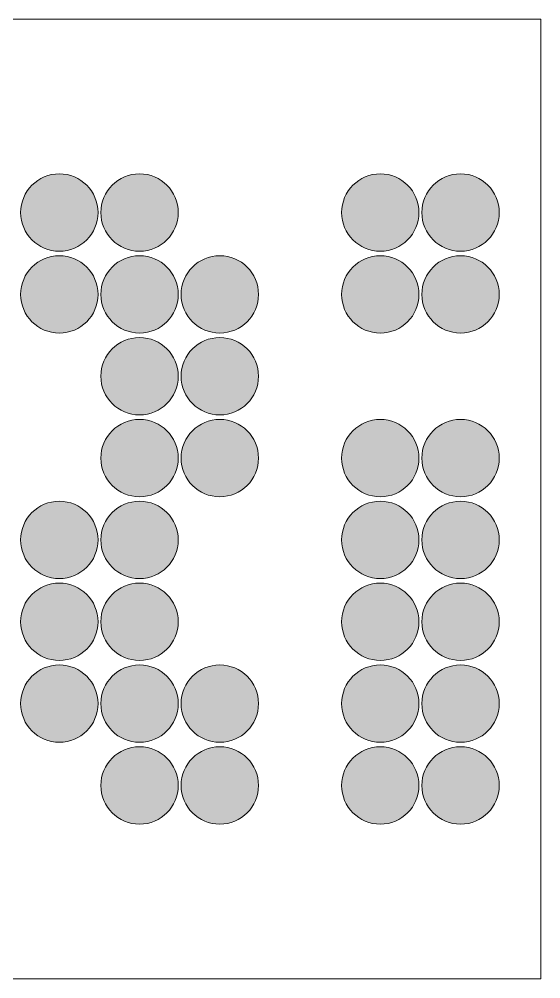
# Model space of a CAD drawing. Header units: inches. Extents: x 36 to 176, y 106 to 173.
# Drawn here: x 139.2 to 175.6, y 106.2 to 173.2 of the extents above; entities that cross this region are included whole.
import ezdxf

# ---------------------------------------------------------------- set-up
doc = ezdxf.new("R2010")
doc.units = ezdxf.units.IN
doc.header["$MEASUREMENT"] = 0
doc.layers.add('CUT', color=7, linetype='Continuous')
doc.layers.add('ENGRAVE', color=7, linetype='Continuous')

# ---------------------------------------------------------------- blocks, each defined once
blk = doc.blocks.new('block 2')
at = {"layer": 'CUT', "color": 7, "lineweight": 5, "true_color": 0xffffff}
blk.add_lwpolyline([(175.65, 173.2), (35.65, 173.2), (35.65, 106.2), (175.65, 106.2), (175.65, 173.2)], dxfattribs=at)
blk = doc.blocks.new('block 6')
at = {"layer": 'ENGRAVE', "true_color": 0xff0000}
h = blk.add_hatch(color=1, dxfattribs=at)
h.dxf.hatch_style = 2
edge = h.paths.add_edge_path()
edge.add_spline(control_points=[(144.95, 131.129), (144.95, 129.637), (146.159, 128.429), (147.65, 128.429), (149.141, 128.429), (150.35, 129.637), (150.35, 131.129), (150.35, 132.62), (149.141, 133.829), (147.65, 133.829), (146.159, 133.829), (144.95, 132.62), (144.95, 131.129), (144.95, 131.129), (144.95, 131.129), (144.95, 131.129)], knot_values=[0, 0, 0, 0, 1, 1, 1, 2, 2, 2, 3, 3, 3, 4, 4, 4, 5, 5, 5, 5], degree=3, periodic=1)
at = {"layer": 'ENGRAVE', "color": 7, "lineweight": 5, "true_color": 0xffffff}
blk.add_open_spline([(144.95, 131.129), (144.95, 129.637), (146.159, 128.429), (147.65, 128.429), (149.141, 128.429), (150.35, 129.637), (150.35, 131.129), (150.35, 132.62), (149.141, 133.829), (147.65, 133.829), (146.159, 133.829), (144.95, 132.62), (144.95, 131.129), (144.95, 131.129), (144.95, 131.129), (144.95, 131.129)], degree=3, knots=[0, 0, 0, 0, 1, 1, 1, 2, 2, 2, 3, 3, 3, 4, 4, 4, 5, 5, 5, 5], dxfattribs=at)
blk = doc.blocks.new('block 8')
at = {"layer": 'ENGRAVE', "true_color": 0xff0000}
h = blk.add_hatch(color=1, dxfattribs=at)
h.dxf.hatch_style = 2
edge = h.paths.add_edge_path()
edge.add_spline(control_points=[(161.75, 125.414), (161.75, 123.923), (162.959, 122.714), (164.45, 122.714), (165.941, 122.714), (167.15, 123.923), (167.15, 125.414), (167.15, 126.905), (165.941, 128.114), (164.45, 128.114), (162.959, 128.114), (161.75, 126.905), (161.75, 125.414), (161.75, 125.414), (161.75, 125.414), (161.75, 125.414)], knot_values=[0, 0, 0, 0, 1, 1, 1, 2, 2, 2, 3, 3, 3, 4, 4, 4, 5, 5, 5, 5], degree=3, periodic=1)
at = {"layer": 'ENGRAVE', "color": 7, "lineweight": 5, "true_color": 0xffffff}
blk.add_open_spline([(161.75, 125.414), (161.75, 123.923), (162.959, 122.714), (164.45, 122.714), (165.941, 122.714), (167.15, 123.923), (167.15, 125.414), (167.15, 126.905), (165.941, 128.114), (164.45, 128.114), (162.959, 128.114), (161.75, 126.905), (161.75, 125.414), (161.75, 125.414), (161.75, 125.414), (161.75, 125.414)], degree=3, knots=[0, 0, 0, 0, 1, 1, 1, 2, 2, 2, 3, 3, 3, 4, 4, 4, 5, 5, 5, 5], dxfattribs=at)
blk = doc.blocks.new('block 9')
at = {"layer": 'ENGRAVE', "true_color": 0xff0000}
h = blk.add_hatch(color=1, dxfattribs=at)
h.dxf.hatch_style = 2
edge = h.paths.add_edge_path()
edge.add_spline(control_points=[(139.35, 136.843), (139.35, 135.352), (140.559, 134.143), (142.05, 134.143), (143.541, 134.143), (144.75, 135.352), (144.75, 136.843), (144.75, 138.334), (143.541, 139.543), (142.05, 139.543), (140.559, 139.543), (139.35, 138.334), (139.35, 136.843), (139.35, 136.843), (139.35, 136.843), (139.35, 136.843)], knot_values=[0, 0, 0, 0, 1, 1, 1, 2, 2, 2, 3, 3, 3, 4, 4, 4, 5, 5, 5, 5], degree=3, periodic=1)
at = {"layer": 'ENGRAVE', "color": 7, "lineweight": 5, "true_color": 0xffffff}
blk.add_open_spline([(139.35, 136.843), (139.35, 135.352), (140.559, 134.143), (142.05, 134.143), (143.541, 134.143), (144.75, 135.352), (144.75, 136.843), (144.75, 138.334), (143.541, 139.543), (142.05, 139.543), (140.559, 139.543), (139.35, 138.334), (139.35, 136.843), (139.35, 136.843), (139.35, 136.843), (139.35, 136.843)], degree=3, knots=[0, 0, 0, 0, 1, 1, 1, 2, 2, 2, 3, 3, 3, 4, 4, 4, 5, 5, 5, 5], dxfattribs=at)
blk = doc.blocks.new('block 10')
at = {"layer": 'ENGRAVE', "true_color": 0xff0000}
h = blk.add_hatch(color=1, dxfattribs=at)
h.dxf.hatch_style = 2
edge = h.paths.add_edge_path()
edge.add_spline(control_points=[(150.55, 119.7), (150.55, 118.209), (151.759, 117), (153.25, 117), (154.741, 117), (155.95, 118.209), (155.95, 119.7), (155.95, 121.191), (154.741, 122.4), (153.25, 122.4), (151.759, 122.4), (150.55, 121.191), (150.55, 119.7), (150.55, 119.7), (150.55, 119.7), (150.55, 119.7)], knot_values=[0, 0, 0, 0, 1, 1, 1, 2, 2, 2, 3, 3, 3, 4, 4, 4, 5, 5, 5, 5], degree=3, periodic=1)
at = {"layer": 'ENGRAVE', "color": 7, "lineweight": 5, "true_color": 0xffffff}
blk.add_open_spline([(150.55, 119.7), (150.55, 118.209), (151.759, 117), (153.25, 117), (154.741, 117), (155.95, 118.209), (155.95, 119.7), (155.95, 121.191), (154.741, 122.4), (153.25, 122.4), (151.759, 122.4), (150.55, 121.191), (150.55, 119.7), (150.55, 119.7), (150.55, 119.7), (150.55, 119.7)], degree=3, knots=[0, 0, 0, 0, 1, 1, 1, 2, 2, 2, 3, 3, 3, 4, 4, 4, 5, 5, 5, 5], dxfattribs=at)
blk = doc.blocks.new('block 11')
at = {"layer": 'ENGRAVE', "true_color": 0xff0000}
h = blk.add_hatch(color=1, dxfattribs=at)
h.dxf.hatch_style = 2
edge = h.paths.add_edge_path()
edge.add_spline(control_points=[(167.35, 136.843), (167.35, 135.352), (168.559, 134.143), (170.05, 134.143), (171.541, 134.143), (172.75, 135.352), (172.75, 136.843), (172.75, 138.334), (171.541, 139.543), (170.05, 139.543), (168.559, 139.543), (167.35, 138.334), (167.35, 136.843), (167.35, 136.843), (167.35, 136.843), (167.35, 136.843)], knot_values=[0, 0, 0, 0, 1, 1, 1, 2, 2, 2, 3, 3, 3, 4, 4, 4, 5, 5, 5, 5], degree=3, periodic=1)
at = {"layer": 'ENGRAVE', "color": 7, "lineweight": 5, "true_color": 0xffffff}
blk.add_open_spline([(167.35, 136.843), (167.35, 135.352), (168.559, 134.143), (170.05, 134.143), (171.541, 134.143), (172.75, 135.352), (172.75, 136.843), (172.75, 138.334), (171.541, 139.543), (170.05, 139.543), (168.559, 139.543), (167.35, 138.334), (167.35, 136.843), (167.35, 136.843), (167.35, 136.843), (167.35, 136.843)], degree=3, knots=[0, 0, 0, 0, 1, 1, 1, 2, 2, 2, 3, 3, 3, 4, 4, 4, 5, 5, 5, 5], dxfattribs=at)
blk = doc.blocks.new('block 13')
at = {"layer": 'ENGRAVE', "true_color": 0xff0000}
h = blk.add_hatch(color=1, dxfattribs=at)
h.dxf.hatch_style = 2
edge = h.paths.add_edge_path()
edge.add_spline(control_points=[(139.35, 153.986), (139.35, 152.495), (140.559, 151.286), (142.05, 151.286), (143.541, 151.286), (144.75, 152.495), (144.75, 153.986), (144.75, 155.477), (143.541, 156.686), (142.05, 156.686), (140.559, 156.686), (139.35, 155.477), (139.35, 153.986), (139.35, 153.986), (139.35, 153.986), (139.35, 153.986)], knot_values=[0, 0, 0, 0, 1, 1, 1, 2, 2, 2, 3, 3, 3, 4, 4, 4, 5, 5, 5, 5], degree=3, periodic=1)
at = {"layer": 'ENGRAVE', "color": 7, "lineweight": 5, "true_color": 0xffffff}
blk.add_open_spline([(139.35, 153.986), (139.35, 152.495), (140.559, 151.286), (142.05, 151.286), (143.541, 151.286), (144.75, 152.495), (144.75, 153.986), (144.75, 155.477), (143.541, 156.686), (142.05, 156.686), (140.559, 156.686), (139.35, 155.477), (139.35, 153.986), (139.35, 153.986), (139.35, 153.986), (139.35, 153.986)], degree=3, knots=[0, 0, 0, 0, 1, 1, 1, 2, 2, 2, 3, 3, 3, 4, 4, 4, 5, 5, 5, 5], dxfattribs=at)
blk = doc.blocks.new('block 14')
at = {"layer": 'ENGRAVE', "true_color": 0xff0000}
h = blk.add_hatch(color=1, dxfattribs=at)
h.dxf.hatch_style = 2
edge = h.paths.add_edge_path()
edge.add_spline(control_points=[(167.35, 153.986), (167.35, 152.495), (168.559, 151.286), (170.05, 151.286), (171.541, 151.286), (172.75, 152.495), (172.75, 153.986), (172.75, 155.477), (171.541, 156.686), (170.05, 156.686), (168.559, 156.686), (167.35, 155.477), (167.35, 153.986), (167.35, 153.986), (167.35, 153.986), (167.35, 153.986)], knot_values=[0, 0, 0, 0, 1, 1, 1, 2, 2, 2, 3, 3, 3, 4, 4, 4, 5, 5, 5, 5], degree=3, periodic=1)
at = {"layer": 'ENGRAVE', "color": 7, "lineweight": 5, "true_color": 0xffffff}
blk.add_open_spline([(167.35, 153.986), (167.35, 152.495), (168.559, 151.286), (170.05, 151.286), (171.541, 151.286), (172.75, 152.495), (172.75, 153.986), (172.75, 155.477), (171.541, 156.686), (170.05, 156.686), (168.559, 156.686), (167.35, 155.477), (167.35, 153.986), (167.35, 153.986), (167.35, 153.986), (167.35, 153.986)], degree=3, knots=[0, 0, 0, 0, 1, 1, 1, 2, 2, 2, 3, 3, 3, 4, 4, 4, 5, 5, 5, 5], dxfattribs=at)
blk = doc.blocks.new('block 15')
at = {"layer": 'ENGRAVE', "true_color": 0xff0000}
h = blk.add_hatch(color=1, dxfattribs=at)
h.dxf.hatch_style = 2
edge = h.paths.add_edge_path()
edge.add_spline(control_points=[(139.35, 159.7), (139.35, 158.209), (140.559, 157), (142.05, 157), (143.541, 157), (144.75, 158.209), (144.75, 159.7), (144.75, 161.191), (143.541, 162.4), (142.05, 162.4), (140.559, 162.4), (139.35, 161.191), (139.35, 159.7), (139.35, 159.7), (139.35, 159.7), (139.35, 159.7)], knot_values=[0, 0, 0, 0, 1, 1, 1, 2, 2, 2, 3, 3, 3, 4, 4, 4, 5, 5, 5, 5], degree=3, periodic=1)
at = {"layer": 'ENGRAVE', "color": 7, "lineweight": 5, "true_color": 0xffffff}
blk.add_open_spline([(139.35, 159.7), (139.35, 158.209), (140.559, 157), (142.05, 157), (143.541, 157), (144.75, 158.209), (144.75, 159.7), (144.75, 161.191), (143.541, 162.4), (142.05, 162.4), (140.559, 162.4), (139.35, 161.191), (139.35, 159.7), (139.35, 159.7), (139.35, 159.7), (139.35, 159.7)], degree=3, knots=[0, 0, 0, 0, 1, 1, 1, 2, 2, 2, 3, 3, 3, 4, 4, 4, 5, 5, 5, 5], dxfattribs=at)
blk = doc.blocks.new('block 50')
at = {"layer": 'ENGRAVE', "true_color": 0xff0000}
h = blk.add_hatch(color=1, dxfattribs=at)
h.dxf.hatch_style = 2
edge = h.paths.add_edge_path()
edge.add_spline(control_points=[(144.95, 159.7), (144.95, 158.209), (146.159, 157), (147.65, 157), (149.141, 157), (150.35, 158.209), (150.35, 159.7), (150.35, 161.191), (149.141, 162.4), (147.65, 162.4), (146.159, 162.4), (144.95, 161.191), (144.95, 159.7), (144.95, 159.7), (144.95, 159.7), (144.95, 159.7)], knot_values=[0, 0, 0, 0, 1, 1, 1, 2, 2, 2, 3, 3, 3, 4, 4, 4, 5, 5, 5, 5], degree=3, periodic=1)
at = {"layer": 'ENGRAVE', "color": 7, "lineweight": 5, "true_color": 0xffffff}
blk.add_open_spline([(144.95, 159.7), (144.95, 158.209), (146.159, 157), (147.65, 157), (149.141, 157), (150.35, 158.209), (150.35, 159.7), (150.35, 161.191), (149.141, 162.4), (147.65, 162.4), (146.159, 162.4), (144.95, 161.191), (144.95, 159.7), (144.95, 159.7), (144.95, 159.7), (144.95, 159.7)], degree=3, knots=[0, 0, 0, 0, 1, 1, 1, 2, 2, 2, 3, 3, 3, 4, 4, 4, 5, 5, 5, 5], dxfattribs=at)
blk = doc.blocks.new('block 51')
at = {"layer": 'ENGRAVE', "true_color": 0xff0000}
h = blk.add_hatch(color=1, dxfattribs=at)
h.dxf.hatch_style = 2
edge = h.paths.add_edge_path()
edge.add_spline(control_points=[(161.75, 153.986), (161.75, 152.495), (162.959, 151.286), (164.45, 151.286), (165.941, 151.286), (167.15, 152.495), (167.15, 153.986), (167.15, 155.477), (165.941, 156.686), (164.45, 156.686), (162.959, 156.686), (161.75, 155.477), (161.75, 153.986), (161.75, 153.986), (161.75, 153.986), (161.75, 153.986)], knot_values=[0, 0, 0, 0, 1, 1, 1, 2, 2, 2, 3, 3, 3, 4, 4, 4, 5, 5, 5, 5], degree=3, periodic=1)
at = {"layer": 'ENGRAVE', "color": 7, "lineweight": 5, "true_color": 0xffffff}
blk.add_open_spline([(161.75, 153.986), (161.75, 152.495), (162.959, 151.286), (164.45, 151.286), (165.941, 151.286), (167.15, 152.495), (167.15, 153.986), (167.15, 155.477), (165.941, 156.686), (164.45, 156.686), (162.959, 156.686), (161.75, 155.477), (161.75, 153.986), (161.75, 153.986), (161.75, 153.986), (161.75, 153.986)], degree=3, knots=[0, 0, 0, 0, 1, 1, 1, 2, 2, 2, 3, 3, 3, 4, 4, 4, 5, 5, 5, 5], dxfattribs=at)
blk = doc.blocks.new('block 53')
at = {"layer": 'ENGRAVE', "true_color": 0xff0000}
h = blk.add_hatch(color=1, dxfattribs=at)
h.dxf.hatch_style = 2
edge = h.paths.add_edge_path()
edge.add_spline(control_points=[(144.95, 142.557), (144.95, 141.066), (146.159, 139.857), (147.65, 139.857), (149.141, 139.857), (150.35, 141.066), (150.35, 142.557), (150.35, 144.048), (149.141, 145.257), (147.65, 145.257), (146.159, 145.257), (144.95, 144.048), (144.95, 142.557), (144.95, 142.557), (144.95, 142.557), (144.95, 142.557)], knot_values=[0, 0, 0, 0, 1, 1, 1, 2, 2, 2, 3, 3, 3, 4, 4, 4, 5, 5, 5, 5], degree=3, periodic=1)
at = {"layer": 'ENGRAVE', "color": 7, "lineweight": 5, "true_color": 0xffffff}
blk.add_open_spline([(144.95, 142.557), (144.95, 141.066), (146.159, 139.857), (147.65, 139.857), (149.141, 139.857), (150.35, 141.066), (150.35, 142.557), (150.35, 144.048), (149.141, 145.257), (147.65, 145.257), (146.159, 145.257), (144.95, 144.048), (144.95, 142.557), (144.95, 142.557), (144.95, 142.557), (144.95, 142.557)], degree=3, knots=[0, 0, 0, 0, 1, 1, 1, 2, 2, 2, 3, 3, 3, 4, 4, 4, 5, 5, 5, 5], dxfattribs=at)
blk = doc.blocks.new('block 54')
at = {"layer": 'ENGRAVE', "true_color": 0xff0000}
h = blk.add_hatch(color=1, dxfattribs=at)
h.dxf.hatch_style = 2
edge = h.paths.add_edge_path()
edge.add_spline(control_points=[(167.35, 131.129), (167.35, 129.637), (168.559, 128.429), (170.05, 128.429), (171.541, 128.429), (172.75, 129.637), (172.75, 131.129), (172.75, 132.62), (171.541, 133.829), (170.05, 133.829), (168.559, 133.829), (167.35, 132.62), (167.35, 131.129), (167.35, 131.129), (167.35, 131.129), (167.35, 131.129)], knot_values=[0, 0, 0, 0, 1, 1, 1, 2, 2, 2, 3, 3, 3, 4, 4, 4, 5, 5, 5, 5], degree=3, periodic=1)
at = {"layer": 'ENGRAVE', "color": 7, "lineweight": 5, "true_color": 0xffffff}
blk.add_open_spline([(167.35, 131.129), (167.35, 129.637), (168.559, 128.429), (170.05, 128.429), (171.541, 128.429), (172.75, 129.637), (172.75, 131.129), (172.75, 132.62), (171.541, 133.829), (170.05, 133.829), (168.559, 133.829), (167.35, 132.62), (167.35, 131.129), (167.35, 131.129), (167.35, 131.129), (167.35, 131.129)], degree=3, knots=[0, 0, 0, 0, 1, 1, 1, 2, 2, 2, 3, 3, 3, 4, 4, 4, 5, 5, 5, 5], dxfattribs=at)
blk = doc.blocks.new('block 55')
at = {"layer": 'ENGRAVE', "true_color": 0xff0000}
h = blk.add_hatch(color=1, dxfattribs=at)
h.dxf.hatch_style = 2
edge = h.paths.add_edge_path()
edge.add_spline(control_points=[(144.95, 119.7), (144.95, 118.209), (146.159, 117), (147.65, 117), (149.141, 117), (150.35, 118.209), (150.35, 119.7), (150.35, 121.191), (149.141, 122.4), (147.65, 122.4), (146.159, 122.4), (144.95, 121.191), (144.95, 119.7), (144.95, 119.7), (144.95, 119.7), (144.95, 119.7)], knot_values=[0, 0, 0, 0, 1, 1, 1, 2, 2, 2, 3, 3, 3, 4, 4, 4, 5, 5, 5, 5], degree=3, periodic=1)
at = {"layer": 'ENGRAVE', "color": 7, "lineweight": 5, "true_color": 0xffffff}
blk.add_open_spline([(144.95, 119.7), (144.95, 118.209), (146.159, 117), (147.65, 117), (149.141, 117), (150.35, 118.209), (150.35, 119.7), (150.35, 121.191), (149.141, 122.4), (147.65, 122.4), (146.159, 122.4), (144.95, 121.191), (144.95, 119.7), (144.95, 119.7), (144.95, 119.7), (144.95, 119.7)], degree=3, knots=[0, 0, 0, 0, 1, 1, 1, 2, 2, 2, 3, 3, 3, 4, 4, 4, 5, 5, 5, 5], dxfattribs=at)
blk = doc.blocks.new('block 56')
at = {"layer": 'ENGRAVE', "true_color": 0xff0000}
h = blk.add_hatch(color=1, dxfattribs=at)
h.dxf.hatch_style = 2
edge = h.paths.add_edge_path()
edge.add_spline(control_points=[(144.95, 136.843), (144.95, 135.352), (146.159, 134.143), (147.65, 134.143), (149.141, 134.143), (150.35, 135.352), (150.35, 136.843), (150.35, 138.334), (149.141, 139.543), (147.65, 139.543), (146.159, 139.543), (144.95, 138.334), (144.95, 136.843), (144.95, 136.843), (144.95, 136.843), (144.95, 136.843)], knot_values=[0, 0, 0, 0, 1, 1, 1, 2, 2, 2, 3, 3, 3, 4, 4, 4, 5, 5, 5, 5], degree=3, periodic=1)
at = {"layer": 'ENGRAVE', "color": 7, "lineweight": 5, "true_color": 0xffffff}
blk.add_open_spline([(144.95, 136.843), (144.95, 135.352), (146.159, 134.143), (147.65, 134.143), (149.141, 134.143), (150.35, 135.352), (150.35, 136.843), (150.35, 138.334), (149.141, 139.543), (147.65, 139.543), (146.159, 139.543), (144.95, 138.334), (144.95, 136.843), (144.95, 136.843), (144.95, 136.843), (144.95, 136.843)], degree=3, knots=[0, 0, 0, 0, 1, 1, 1, 2, 2, 2, 3, 3, 3, 4, 4, 4, 5, 5, 5, 5], dxfattribs=at)
blk = doc.blocks.new('block 57')
at = {"layer": 'ENGRAVE', "true_color": 0xff0000}
h = blk.add_hatch(color=1, dxfattribs=at)
h.dxf.hatch_style = 2
edge = h.paths.add_edge_path()
edge.add_spline(control_points=[(150.55, 125.414), (150.55, 123.923), (151.759, 122.714), (153.25, 122.714), (154.741, 122.714), (155.95, 123.923), (155.95, 125.414), (155.95, 126.905), (154.741, 128.114), (153.25, 128.114), (151.759, 128.114), (150.55, 126.905), (150.55, 125.414), (150.55, 125.414), (150.55, 125.414), (150.55, 125.414)], knot_values=[0, 0, 0, 0, 1, 1, 1, 2, 2, 2, 3, 3, 3, 4, 4, 4, 5, 5, 5, 5], degree=3, periodic=1)
at = {"layer": 'ENGRAVE', "color": 7, "lineweight": 5, "true_color": 0xffffff}
blk.add_open_spline([(150.55, 125.414), (150.55, 123.923), (151.759, 122.714), (153.25, 122.714), (154.741, 122.714), (155.95, 123.923), (155.95, 125.414), (155.95, 126.905), (154.741, 128.114), (153.25, 128.114), (151.759, 128.114), (150.55, 126.905), (150.55, 125.414), (150.55, 125.414), (150.55, 125.414), (150.55, 125.414)], degree=3, knots=[0, 0, 0, 0, 1, 1, 1, 2, 2, 2, 3, 3, 3, 4, 4, 4, 5, 5, 5, 5], dxfattribs=at)
blk = doc.blocks.new('block 58')
at = {"layer": 'ENGRAVE', "true_color": 0xff0000}
h = blk.add_hatch(color=1, dxfattribs=at)
h.dxf.hatch_style = 2
edge = h.paths.add_edge_path()
edge.add_spline(control_points=[(167.35, 142.557), (167.35, 141.066), (168.559, 139.857), (170.05, 139.857), (171.541, 139.857), (172.75, 141.066), (172.75, 142.557), (172.75, 144.048), (171.541, 145.257), (170.05, 145.257), (168.559, 145.257), (167.35, 144.048), (167.35, 142.557), (167.35, 142.557), (167.35, 142.557), (167.35, 142.557)], knot_values=[0, 0, 0, 0, 1, 1, 1, 2, 2, 2, 3, 3, 3, 4, 4, 4, 5, 5, 5, 5], degree=3, periodic=1)
at = {"layer": 'ENGRAVE', "color": 7, "lineweight": 5, "true_color": 0xffffff}
blk.add_open_spline([(167.35, 142.557), (167.35, 141.066), (168.559, 139.857), (170.05, 139.857), (171.541, 139.857), (172.75, 141.066), (172.75, 142.557), (172.75, 144.048), (171.541, 145.257), (170.05, 145.257), (168.559, 145.257), (167.35, 144.048), (167.35, 142.557), (167.35, 142.557), (167.35, 142.557), (167.35, 142.557)], degree=3, knots=[0, 0, 0, 0, 1, 1, 1, 2, 2, 2, 3, 3, 3, 4, 4, 4, 5, 5, 5, 5], dxfattribs=at)
blk = doc.blocks.new('block 59')
at = {"layer": 'ENGRAVE', "true_color": 0xff0000}
h = blk.add_hatch(color=1, dxfattribs=at)
h.dxf.hatch_style = 2
edge = h.paths.add_edge_path()
edge.add_spline(control_points=[(139.35, 131.129), (139.35, 129.637), (140.559, 128.429), (142.05, 128.429), (143.541, 128.429), (144.75, 129.637), (144.75, 131.129), (144.75, 132.62), (143.541, 133.829), (142.05, 133.829), (140.559, 133.829), (139.35, 132.62), (139.35, 131.129), (139.35, 131.129), (139.35, 131.129), (139.35, 131.129)], knot_values=[0, 0, 0, 0, 1, 1, 1, 2, 2, 2, 3, 3, 3, 4, 4, 4, 5, 5, 5, 5], degree=3, periodic=1)
at = {"layer": 'ENGRAVE', "color": 7, "lineweight": 5, "true_color": 0xffffff}
blk.add_open_spline([(139.35, 131.129), (139.35, 129.637), (140.559, 128.429), (142.05, 128.429), (143.541, 128.429), (144.75, 129.637), (144.75, 131.129), (144.75, 132.62), (143.541, 133.829), (142.05, 133.829), (140.559, 133.829), (139.35, 132.62), (139.35, 131.129), (139.35, 131.129), (139.35, 131.129), (139.35, 131.129)], degree=3, knots=[0, 0, 0, 0, 1, 1, 1, 2, 2, 2, 3, 3, 3, 4, 4, 4, 5, 5, 5, 5], dxfattribs=at)
blk = doc.blocks.new('block 66')
at = {"layer": 'ENGRAVE', "true_color": 0xff0000}
h = blk.add_hatch(color=1, dxfattribs=at)
h.dxf.hatch_style = 2
edge = h.paths.add_edge_path()
edge.add_spline(control_points=[(150.55, 148.271), (150.55, 146.78), (151.759, 145.571), (153.25, 145.571), (154.741, 145.571), (155.95, 146.78), (155.95, 148.271), (155.95, 149.763), (154.741, 150.971), (153.25, 150.971), (151.759, 150.971), (150.55, 149.763), (150.55, 148.271), (150.55, 148.271), (150.55, 148.271), (150.55, 148.271)], knot_values=[0, 0, 0, 0, 1, 1, 1, 2, 2, 2, 3, 3, 3, 4, 4, 4, 5, 5, 5, 5], degree=3, periodic=1)
at = {"layer": 'ENGRAVE', "color": 7, "lineweight": 5, "true_color": 0xffffff}
blk.add_open_spline([(150.55, 148.271), (150.55, 146.78), (151.759, 145.571), (153.25, 145.571), (154.741, 145.571), (155.95, 146.78), (155.95, 148.271), (155.95, 149.763), (154.741, 150.971), (153.25, 150.971), (151.759, 150.971), (150.55, 149.763), (150.55, 148.271), (150.55, 148.271), (150.55, 148.271), (150.55, 148.271)], degree=3, knots=[0, 0, 0, 0, 1, 1, 1, 2, 2, 2, 3, 3, 3, 4, 4, 4, 5, 5, 5, 5], dxfattribs=at)
blk = doc.blocks.new('block 67')
at = {"layer": 'ENGRAVE', "true_color": 0xff0000}
h = blk.add_hatch(color=1, dxfattribs=at)
h.dxf.hatch_style = 2
edge = h.paths.add_edge_path()
edge.add_spline(control_points=[(139.35, 125.414), (139.35, 123.923), (140.559, 122.714), (142.05, 122.714), (143.541, 122.714), (144.75, 123.923), (144.75, 125.414), (144.75, 126.905), (143.541, 128.114), (142.05, 128.114), (140.559, 128.114), (139.35, 126.905), (139.35, 125.414), (139.35, 125.414), (139.35, 125.414), (139.35, 125.414)], knot_values=[0, 0, 0, 0, 1, 1, 1, 2, 2, 2, 3, 3, 3, 4, 4, 4, 5, 5, 5, 5], degree=3, periodic=1)
at = {"layer": 'ENGRAVE', "color": 7, "lineweight": 5, "true_color": 0xffffff}
blk.add_open_spline([(139.35, 125.414), (139.35, 123.923), (140.559, 122.714), (142.05, 122.714), (143.541, 122.714), (144.75, 123.923), (144.75, 125.414), (144.75, 126.905), (143.541, 128.114), (142.05, 128.114), (140.559, 128.114), (139.35, 126.905), (139.35, 125.414), (139.35, 125.414), (139.35, 125.414), (139.35, 125.414)], degree=3, knots=[0, 0, 0, 0, 1, 1, 1, 2, 2, 2, 3, 3, 3, 4, 4, 4, 5, 5, 5, 5], dxfattribs=at)
blk = doc.blocks.new('block 68')
at = {"layer": 'ENGRAVE', "true_color": 0xff0000}
h = blk.add_hatch(color=1, dxfattribs=at)
h.dxf.hatch_style = 2
edge = h.paths.add_edge_path()
edge.add_spline(control_points=[(161.75, 131.129), (161.75, 129.637), (162.959, 128.429), (164.45, 128.429), (165.941, 128.429), (167.15, 129.637), (167.15, 131.129), (167.15, 132.62), (165.941, 133.829), (164.45, 133.829), (162.959, 133.829), (161.75, 132.62), (161.75, 131.129), (161.75, 131.129), (161.75, 131.129), (161.75, 131.129)], knot_values=[0, 0, 0, 0, 1, 1, 1, 2, 2, 2, 3, 3, 3, 4, 4, 4, 5, 5, 5, 5], degree=3, periodic=1)
at = {"layer": 'ENGRAVE', "color": 7, "lineweight": 5, "true_color": 0xffffff}
blk.add_open_spline([(161.75, 131.129), (161.75, 129.637), (162.959, 128.429), (164.45, 128.429), (165.941, 128.429), (167.15, 129.637), (167.15, 131.129), (167.15, 132.62), (165.941, 133.829), (164.45, 133.829), (162.959, 133.829), (161.75, 132.62), (161.75, 131.129), (161.75, 131.129), (161.75, 131.129), (161.75, 131.129)], degree=3, knots=[0, 0, 0, 0, 1, 1, 1, 2, 2, 2, 3, 3, 3, 4, 4, 4, 5, 5, 5, 5], dxfattribs=at)
blk = doc.blocks.new('block 70')
at = {"layer": 'ENGRAVE', "true_color": 0xff0000}
h = blk.add_hatch(color=1, dxfattribs=at)
h.dxf.hatch_style = 2
edge = h.paths.add_edge_path()
edge.add_spline(control_points=[(161.75, 119.7), (161.75, 118.209), (162.959, 117), (164.45, 117), (165.941, 117), (167.15, 118.209), (167.15, 119.7), (167.15, 121.191), (165.941, 122.4), (164.45, 122.4), (162.959, 122.4), (161.75, 121.191), (161.75, 119.7), (161.75, 119.7), (161.75, 119.7), (161.75, 119.7)], knot_values=[0, 0, 0, 0, 1, 1, 1, 2, 2, 2, 3, 3, 3, 4, 4, 4, 5, 5, 5, 5], degree=3, periodic=1)
at = {"layer": 'ENGRAVE', "color": 7, "lineweight": 5, "true_color": 0xffffff}
blk.add_open_spline([(161.75, 119.7), (161.75, 118.209), (162.959, 117), (164.45, 117), (165.941, 117), (167.15, 118.209), (167.15, 119.7), (167.15, 121.191), (165.941, 122.4), (164.45, 122.4), (162.959, 122.4), (161.75, 121.191), (161.75, 119.7), (161.75, 119.7), (161.75, 119.7), (161.75, 119.7)], degree=3, knots=[0, 0, 0, 0, 1, 1, 1, 2, 2, 2, 3, 3, 3, 4, 4, 4, 5, 5, 5, 5], dxfattribs=at)
blk = doc.blocks.new('block 71')
at = {"layer": 'ENGRAVE', "true_color": 0xff0000}
h = blk.add_hatch(color=1, dxfattribs=at)
h.dxf.hatch_style = 2
edge = h.paths.add_edge_path()
edge.add_spline(control_points=[(161.75, 142.557), (161.75, 141.066), (162.959, 139.857), (164.45, 139.857), (165.941, 139.857), (167.15, 141.066), (167.15, 142.557), (167.15, 144.048), (165.941, 145.257), (164.45, 145.257), (162.959, 145.257), (161.75, 144.048), (161.75, 142.557), (161.75, 142.557), (161.75, 142.557), (161.75, 142.557)], knot_values=[0, 0, 0, 0, 1, 1, 1, 2, 2, 2, 3, 3, 3, 4, 4, 4, 5, 5, 5, 5], degree=3, periodic=1)
at = {"layer": 'ENGRAVE', "color": 7, "lineweight": 5, "true_color": 0xffffff}
blk.add_open_spline([(161.75, 142.557), (161.75, 141.066), (162.959, 139.857), (164.45, 139.857), (165.941, 139.857), (167.15, 141.066), (167.15, 142.557), (167.15, 144.048), (165.941, 145.257), (164.45, 145.257), (162.959, 145.257), (161.75, 144.048), (161.75, 142.557), (161.75, 142.557), (161.75, 142.557), (161.75, 142.557)], degree=3, knots=[0, 0, 0, 0, 1, 1, 1, 2, 2, 2, 3, 3, 3, 4, 4, 4, 5, 5, 5, 5], dxfattribs=at)
blk = doc.blocks.new('block 73')
at = {"layer": 'ENGRAVE', "true_color": 0xff0000}
h = blk.add_hatch(color=1, dxfattribs=at)
h.dxf.hatch_style = 2
edge = h.paths.add_edge_path()
edge.add_spline(control_points=[(144.95, 153.986), (144.95, 152.495), (146.159, 151.286), (147.65, 151.286), (149.141, 151.286), (150.35, 152.495), (150.35, 153.986), (150.35, 155.477), (149.141, 156.686), (147.65, 156.686), (146.159, 156.686), (144.95, 155.477), (144.95, 153.986), (144.95, 153.986), (144.95, 153.986), (144.95, 153.986)], knot_values=[0, 0, 0, 0, 1, 1, 1, 2, 2, 2, 3, 3, 3, 4, 4, 4, 5, 5, 5, 5], degree=3, periodic=1)
at = {"layer": 'ENGRAVE', "color": 7, "lineweight": 5, "true_color": 0xffffff}
blk.add_open_spline([(144.95, 153.986), (144.95, 152.495), (146.159, 151.286), (147.65, 151.286), (149.141, 151.286), (150.35, 152.495), (150.35, 153.986), (150.35, 155.477), (149.141, 156.686), (147.65, 156.686), (146.159, 156.686), (144.95, 155.477), (144.95, 153.986), (144.95, 153.986), (144.95, 153.986), (144.95, 153.986)], degree=3, knots=[0, 0, 0, 0, 1, 1, 1, 2, 2, 2, 3, 3, 3, 4, 4, 4, 5, 5, 5, 5], dxfattribs=at)
blk = doc.blocks.new('block 74')
at = {"layer": 'ENGRAVE', "true_color": 0xff0000}
h = blk.add_hatch(color=1, dxfattribs=at)
h.dxf.hatch_style = 2
edge = h.paths.add_edge_path()
edge.add_spline(control_points=[(167.35, 159.7), (167.35, 158.209), (168.559, 157), (170.05, 157), (171.541, 157), (172.75, 158.209), (172.75, 159.7), (172.75, 161.191), (171.541, 162.4), (170.05, 162.4), (168.559, 162.4), (167.35, 161.191), (167.35, 159.7), (167.35, 159.7), (167.35, 159.7), (167.35, 159.7)], knot_values=[0, 0, 0, 0, 1, 1, 1, 2, 2, 2, 3, 3, 3, 4, 4, 4, 5, 5, 5, 5], degree=3, periodic=1)
at = {"layer": 'ENGRAVE', "color": 7, "lineweight": 5, "true_color": 0xffffff}
blk.add_open_spline([(167.35, 159.7), (167.35, 158.209), (168.559, 157), (170.05, 157), (171.541, 157), (172.75, 158.209), (172.75, 159.7), (172.75, 161.191), (171.541, 162.4), (170.05, 162.4), (168.559, 162.4), (167.35, 161.191), (167.35, 159.7), (167.35, 159.7), (167.35, 159.7), (167.35, 159.7)], degree=3, knots=[0, 0, 0, 0, 1, 1, 1, 2, 2, 2, 3, 3, 3, 4, 4, 4, 5, 5, 5, 5], dxfattribs=at)
blk = doc.blocks.new('block 110')
at = {"layer": 'ENGRAVE', "true_color": 0xff0000}
h = blk.add_hatch(color=1, dxfattribs=at)
h.dxf.hatch_style = 2
edge = h.paths.add_edge_path()
edge.add_spline(control_points=[(161.75, 159.7), (161.75, 158.209), (162.959, 157), (164.45, 157), (165.941, 157), (167.15, 158.209), (167.15, 159.7), (167.15, 161.191), (165.941, 162.4), (164.45, 162.4), (162.959, 162.4), (161.75, 161.191), (161.75, 159.7), (161.75, 159.7), (161.75, 159.7), (161.75, 159.7)], knot_values=[0, 0, 0, 0, 1, 1, 1, 2, 2, 2, 3, 3, 3, 4, 4, 4, 5, 5, 5, 5], degree=3, periodic=1)
at = {"layer": 'ENGRAVE', "color": 7, "lineweight": 5, "true_color": 0xffffff}
blk.add_open_spline([(161.75, 159.7), (161.75, 158.209), (162.959, 157), (164.45, 157), (165.941, 157), (167.15, 158.209), (167.15, 159.7), (167.15, 161.191), (165.941, 162.4), (164.45, 162.4), (162.959, 162.4), (161.75, 161.191), (161.75, 159.7), (161.75, 159.7), (161.75, 159.7), (161.75, 159.7)], degree=3, knots=[0, 0, 0, 0, 1, 1, 1, 2, 2, 2, 3, 3, 3, 4, 4, 4, 5, 5, 5, 5], dxfattribs=at)
blk = doc.blocks.new('block 111')
at = {"layer": 'ENGRAVE', "true_color": 0xff0000}
h = blk.add_hatch(color=1, dxfattribs=at)
h.dxf.hatch_style = 2
edge = h.paths.add_edge_path()
edge.add_spline(control_points=[(150.55, 153.986), (150.55, 152.495), (151.759, 151.286), (153.25, 151.286), (154.741, 151.286), (155.95, 152.495), (155.95, 153.986), (155.95, 155.477), (154.741, 156.686), (153.25, 156.686), (151.759, 156.686), (150.55, 155.477), (150.55, 153.986), (150.55, 153.986), (150.55, 153.986), (150.55, 153.986)], knot_values=[0, 0, 0, 0, 1, 1, 1, 2, 2, 2, 3, 3, 3, 4, 4, 4, 5, 5, 5, 5], degree=3, periodic=1)
at = {"layer": 'ENGRAVE', "color": 7, "lineweight": 5, "true_color": 0xffffff}
blk.add_open_spline([(150.55, 153.986), (150.55, 152.495), (151.759, 151.286), (153.25, 151.286), (154.741, 151.286), (155.95, 152.495), (155.95, 153.986), (155.95, 155.477), (154.741, 156.686), (153.25, 156.686), (151.759, 156.686), (150.55, 155.477), (150.55, 153.986), (150.55, 153.986), (150.55, 153.986), (150.55, 153.986)], degree=3, knots=[0, 0, 0, 0, 1, 1, 1, 2, 2, 2, 3, 3, 3, 4, 4, 4, 5, 5, 5, 5], dxfattribs=at)
blk = doc.blocks.new('block 113')
at = {"layer": 'ENGRAVE', "true_color": 0xff0000}
h = blk.add_hatch(color=1, dxfattribs=at)
h.dxf.hatch_style = 2
edge = h.paths.add_edge_path()
edge.add_spline(control_points=[(150.55, 142.557), (150.55, 141.066), (151.759, 139.857), (153.25, 139.857), (154.741, 139.857), (155.95, 141.066), (155.95, 142.557), (155.95, 144.048), (154.741, 145.257), (153.25, 145.257), (151.759, 145.257), (150.55, 144.048), (150.55, 142.557), (150.55, 142.557), (150.55, 142.557), (150.55, 142.557)], knot_values=[0, 0, 0, 0, 1, 1, 1, 2, 2, 2, 3, 3, 3, 4, 4, 4, 5, 5, 5, 5], degree=3, periodic=1)
at = {"layer": 'ENGRAVE', "color": 7, "lineweight": 5, "true_color": 0xffffff}
blk.add_open_spline([(150.55, 142.557), (150.55, 141.066), (151.759, 139.857), (153.25, 139.857), (154.741, 139.857), (155.95, 141.066), (155.95, 142.557), (155.95, 144.048), (154.741, 145.257), (153.25, 145.257), (151.759, 145.257), (150.55, 144.048), (150.55, 142.557), (150.55, 142.557), (150.55, 142.557), (150.55, 142.557)], degree=3, knots=[0, 0, 0, 0, 1, 1, 1, 2, 2, 2, 3, 3, 3, 4, 4, 4, 5, 5, 5, 5], dxfattribs=at)
blk = doc.blocks.new('block 114')
at = {"layer": 'ENGRAVE', "true_color": 0xff0000}
h = blk.add_hatch(color=1, dxfattribs=at)
h.dxf.hatch_style = 2
edge = h.paths.add_edge_path()
edge.add_spline(control_points=[(167.35, 125.414), (167.35, 123.923), (168.559, 122.714), (170.05, 122.714), (171.541, 122.714), (172.75, 123.923), (172.75, 125.414), (172.75, 126.905), (171.541, 128.114), (170.05, 128.114), (168.559, 128.114), (167.35, 126.905), (167.35, 125.414), (167.35, 125.414), (167.35, 125.414), (167.35, 125.414)], knot_values=[0, 0, 0, 0, 1, 1, 1, 2, 2, 2, 3, 3, 3, 4, 4, 4, 5, 5, 5, 5], degree=3, periodic=1)
at = {"layer": 'ENGRAVE', "color": 7, "lineweight": 5, "true_color": 0xffffff}
blk.add_open_spline([(167.35, 125.414), (167.35, 123.923), (168.559, 122.714), (170.05, 122.714), (171.541, 122.714), (172.75, 123.923), (172.75, 125.414), (172.75, 126.905), (171.541, 128.114), (170.05, 128.114), (168.559, 128.114), (167.35, 126.905), (167.35, 125.414), (167.35, 125.414), (167.35, 125.414), (167.35, 125.414)], degree=3, knots=[0, 0, 0, 0, 1, 1, 1, 2, 2, 2, 3, 3, 3, 4, 4, 4, 5, 5, 5, 5], dxfattribs=at)
blk = doc.blocks.new('block 116')
at = {"layer": 'ENGRAVE', "true_color": 0xff0000}
h = blk.add_hatch(color=1, dxfattribs=at)
h.dxf.hatch_style = 2
edge = h.paths.add_edge_path()
edge.add_spline(control_points=[(161.75, 136.843), (161.75, 135.352), (162.959, 134.143), (164.45, 134.143), (165.941, 134.143), (167.15, 135.352), (167.15, 136.843), (167.15, 138.334), (165.941, 139.543), (164.45, 139.543), (162.959, 139.543), (161.75, 138.334), (161.75, 136.843), (161.75, 136.843), (161.75, 136.843), (161.75, 136.843)], knot_values=[0, 0, 0, 0, 1, 1, 1, 2, 2, 2, 3, 3, 3, 4, 4, 4, 5, 5, 5, 5], degree=3, periodic=1)
at = {"layer": 'ENGRAVE', "color": 7, "lineweight": 5, "true_color": 0xffffff}
blk.add_open_spline([(161.75, 136.843), (161.75, 135.352), (162.959, 134.143), (164.45, 134.143), (165.941, 134.143), (167.15, 135.352), (167.15, 136.843), (167.15, 138.334), (165.941, 139.543), (164.45, 139.543), (162.959, 139.543), (161.75, 138.334), (161.75, 136.843), (161.75, 136.843), (161.75, 136.843), (161.75, 136.843)], degree=3, knots=[0, 0, 0, 0, 1, 1, 1, 2, 2, 2, 3, 3, 3, 4, 4, 4, 5, 5, 5, 5], dxfattribs=at)
blk = doc.blocks.new('block 117')
at = {"layer": 'ENGRAVE', "true_color": 0xff0000}
h = blk.add_hatch(color=1, dxfattribs=at)
h.dxf.hatch_style = 2
edge = h.paths.add_edge_path()
edge.add_spline(control_points=[(144.95, 125.414), (144.95, 123.923), (146.159, 122.714), (147.65, 122.714), (149.141, 122.714), (150.35, 123.923), (150.35, 125.414), (150.35, 126.905), (149.141, 128.114), (147.65, 128.114), (146.159, 128.114), (144.95, 126.905), (144.95, 125.414), (144.95, 125.414), (144.95, 125.414), (144.95, 125.414)], knot_values=[0, 0, 0, 0, 1, 1, 1, 2, 2, 2, 3, 3, 3, 4, 4, 4, 5, 5, 5, 5], degree=3, periodic=1)
at = {"layer": 'ENGRAVE', "color": 7, "lineweight": 5, "true_color": 0xffffff}
blk.add_open_spline([(144.95, 125.414), (144.95, 123.923), (146.159, 122.714), (147.65, 122.714), (149.141, 122.714), (150.35, 123.923), (150.35, 125.414), (150.35, 126.905), (149.141, 128.114), (147.65, 128.114), (146.159, 128.114), (144.95, 126.905), (144.95, 125.414), (144.95, 125.414), (144.95, 125.414), (144.95, 125.414)], degree=3, knots=[0, 0, 0, 0, 1, 1, 1, 2, 2, 2, 3, 3, 3, 4, 4, 4, 5, 5, 5, 5], dxfattribs=at)
blk = doc.blocks.new('block 118')
at = {"layer": 'ENGRAVE', "true_color": 0xff0000}
h = blk.add_hatch(color=1, dxfattribs=at)
h.dxf.hatch_style = 2
edge = h.paths.add_edge_path()
edge.add_spline(control_points=[(167.35, 119.7), (167.35, 118.209), (168.559, 117), (170.05, 117), (171.541, 117), (172.75, 118.209), (172.75, 119.7), (172.75, 121.191), (171.541, 122.4), (170.05, 122.4), (168.559, 122.4), (167.35, 121.191), (167.35, 119.7), (167.35, 119.7), (167.35, 119.7), (167.35, 119.7)], knot_values=[0, 0, 0, 0, 1, 1, 1, 2, 2, 2, 3, 3, 3, 4, 4, 4, 5, 5, 5, 5], degree=3, periodic=1)
at = {"layer": 'ENGRAVE', "color": 7, "lineweight": 5, "true_color": 0xffffff}
blk.add_open_spline([(167.35, 119.7), (167.35, 118.209), (168.559, 117), (170.05, 117), (171.541, 117), (172.75, 118.209), (172.75, 119.7), (172.75, 121.191), (171.541, 122.4), (170.05, 122.4), (168.559, 122.4), (167.35, 121.191), (167.35, 119.7), (167.35, 119.7), (167.35, 119.7), (167.35, 119.7)], degree=3, knots=[0, 0, 0, 0, 1, 1, 1, 2, 2, 2, 3, 3, 3, 4, 4, 4, 5, 5, 5, 5], dxfattribs=at)
blk = doc.blocks.new('block 122')
at = {"layer": 'ENGRAVE', "true_color": 0xff0000}
h = blk.add_hatch(color=1, dxfattribs=at)
h.dxf.hatch_style = 2
edge = h.paths.add_edge_path()
edge.add_spline(control_points=[(144.95, 148.271), (144.95, 146.78), (146.159, 145.571), (147.65, 145.571), (149.141, 145.571), (150.35, 146.78), (150.35, 148.271), (150.35, 149.763), (149.141, 150.971), (147.65, 150.971), (146.159, 150.971), (144.95, 149.763), (144.95, 148.271), (144.95, 148.271), (144.95, 148.271), (144.95, 148.271)], knot_values=[0, 0, 0, 0, 1, 1, 1, 2, 2, 2, 3, 3, 3, 4, 4, 4, 5, 5, 5, 5], degree=3, periodic=1)
at = {"layer": 'ENGRAVE', "color": 7, "lineweight": 5, "true_color": 0xffffff}
blk.add_open_spline([(144.95, 148.271), (144.95, 146.78), (146.159, 145.571), (147.65, 145.571), (149.141, 145.571), (150.35, 146.78), (150.35, 148.271), (150.35, 149.763), (149.141, 150.971), (147.65, 150.971), (146.159, 150.971), (144.95, 149.763), (144.95, 148.271), (144.95, 148.271), (144.95, 148.271), (144.95, 148.271)], degree=3, knots=[0, 0, 0, 0, 1, 1, 1, 2, 2, 2, 3, 3, 3, 4, 4, 4, 5, 5, 5, 5], dxfattribs=at)

msp = doc.modelspace()

# ---------------------------------------------------------------- block references
at = {"layer": 'CUT'}
msp.add_blockref('block 2', (0, 0), dxfattribs=at)
at = {"layer": 'ENGRAVE'}
for name in ['block 15', 'block 50', 'block 110', 'block 74', 'block 13', 'block 73', 'block 111', 'block 51', 'block 14', 'block 122', 'block 66', 'block 53', 'block 113', 'block 71', 'block 58', 'block 9', 'block 56', 'block 116', 'block 11', 'block 59', 'block 6', 'block 68', 'block 54', 'block 67', 'block 117', 'block 57', 'block 8', 'block 114', 'block 55', 'block 10', 'block 70', 'block 118']:
    msp.add_blockref(name, (0, 0), dxfattribs=at)

doc.saveas('drawing.dxf')
